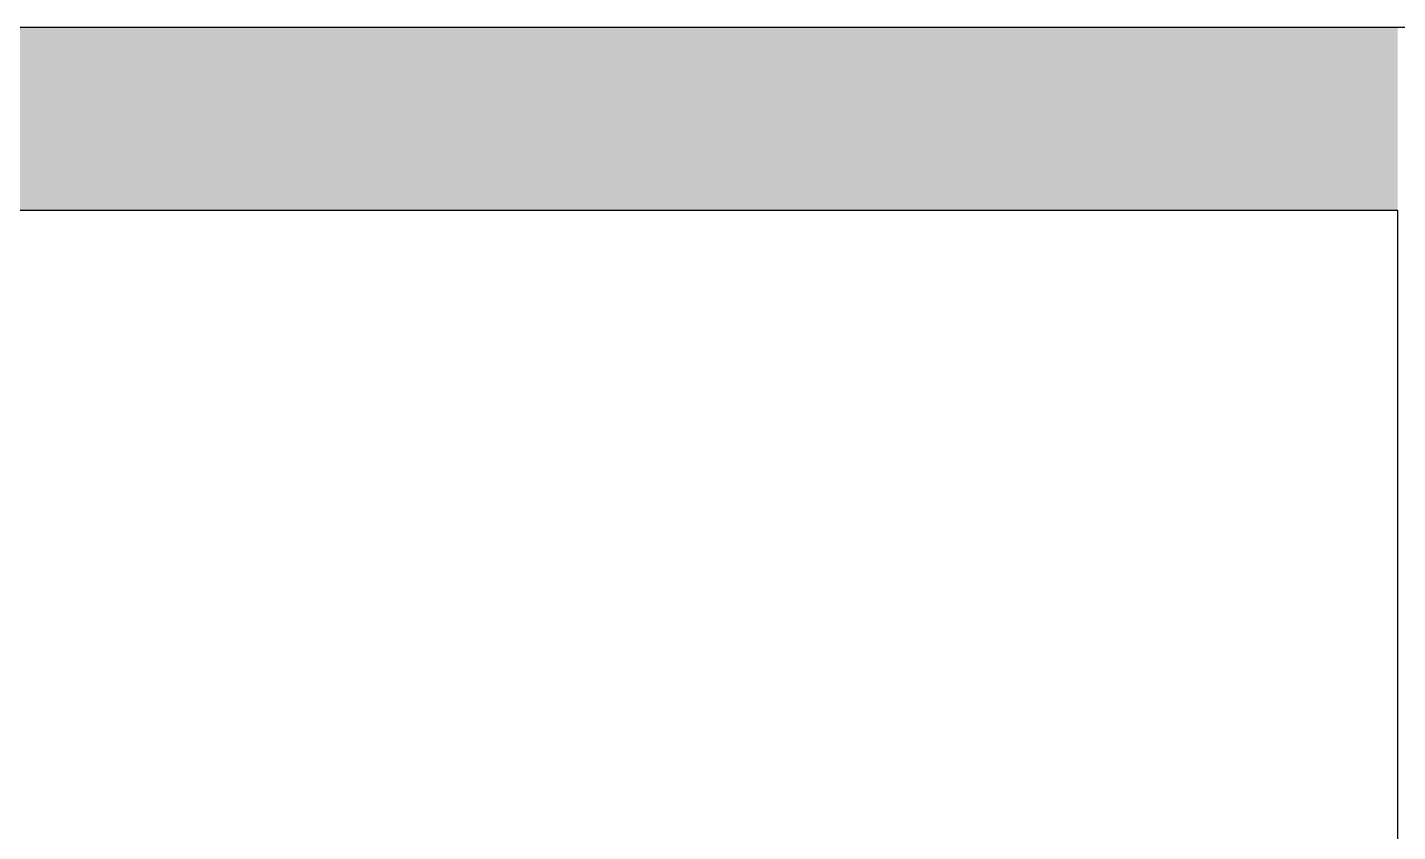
# Model space of a CAD drawing. Header units: millimetres. Extents: x 155927 to 295199, y -4084 to 97293.
# Drawn here: x 224684 to 225449, y 13159 to 13608 of the extents above; entities that cross this region are included whole.
import ezdxf

# ---------------------------------------------------------------- set-up
doc = ezdxf.new("R2010")
doc.units = ezdxf.units.MM
doc.header["$MEASUREMENT"] = 0
doc.layers.add('A-WALL-PATT', color=7, linetype='CONTINUOUS', lineweight=9)
doc.layers.add('I-WALL', color=7, linetype='CONTINUOUS', lineweight=9)

msp = doc.modelspace()

# ---------------------------------------------------------------- hatches: boundary and pattern name
at = {"layer": 'A-WALL-PATT'}
h = msp.add_hatch(color=256, dxfattribs=at)
h.paths.add_polyline_path([(224975.06, 13505.61), (225448.83, 13505.61), (225448.83, 13607.61), (223954.33, 13607.61), (223954.33, 13505.61)], flags=0)
h.paths.add_polyline_path([(221278.33, 13505.61), (222944.33, 13505.61), (222944.33, 13607.61), (221278.33, 13607.61)], flags=0)
h.paths.add_polyline_path([(220268.33, 13505.61), (220268.33, 13607.61), (220150.83, 13607.61), (220150.83, 13505.61), (220172.32, 13505.61)], flags=0)

# ---------------------------------------------------------------- linework, layer by layer
at = {"layer": 'I-WALL', "lineweight": 30}
for p, q in [((225448.83, 13607.61), (223954.33, 13607.61)), ((225550.83, 13607.61), (225448.83, 13607.61)), ((223954.33, 13505.61), (225448.83, 13505.61)), ((225448.83, 13505.61), (225448.83, 9850.11))]:
    msp.add_line(p, q, dxfattribs=at)

doc.saveas('drawing.dxf')
